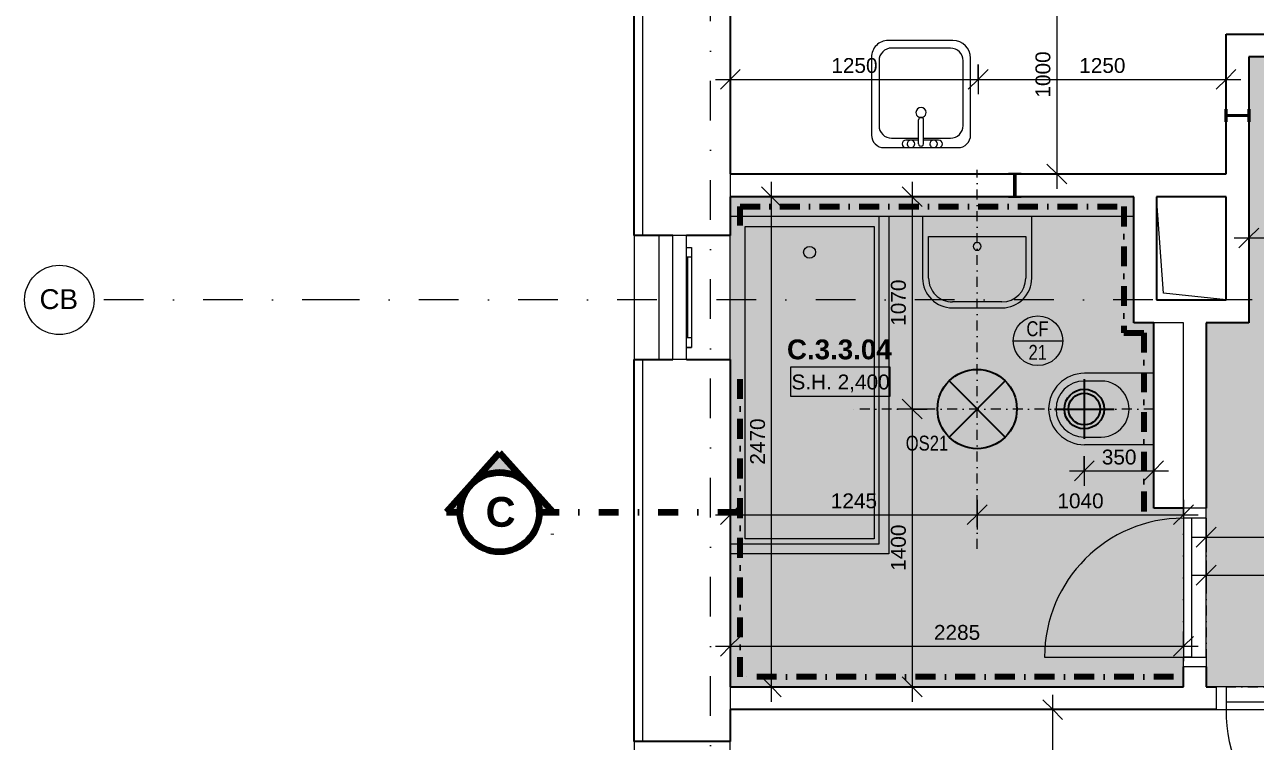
# Model space of a CAD drawing. Header units: millimetres. Extents: x -48393 to -1543, y -7799 to 13735.
# Drawn here: x -48393 to -42187, y -2827 to 786 of the extents above; entities that cross this region are included whole.
import ezdxf

# ---------------------------------------------------------------- set-up
doc = ezdxf.new("R2010")
doc.units = ezdxf.units.MM
for name, pattern in [('ABMV_DashDot_2_2mm-S0_6mm', [110, 50, -30, 0, -30]), ('HA_DashDot_10mm-S3mm', [500, 200, -150, 0, -150]), ('HA_DashDot_2_2mm-S0_6mm', [110, 50, -30, 0, -30]), ('HA_DashDot_4mm-S1mm', [200, 100, -50, 0, -50]), ('HA_DashDot_6mm-S2mm', [300, 100, -100, 0, -100])]:
    doc.linetypes.add(name, pattern=pattern)
for name, color, linetype, lineweight in [('-UNDERLAY_I-WALL-____-OTLN', 9, 'Continuous', 9), ('-UNDERLAY_P-SANR-FIXT-OTLN', 9, 'Continuous', 9), ('A-____-____-DIMS', 9, 'Continuous', 5), ('A-____-____-DIMS-50', 9, 'Continuous', 5), ('A-AREA-____-IDEN', 9, 'Continuous', 9), ('A-CLNG-____-IDEN', 9, 'Continuous', 9), ('A-CLNG-____-PATT', 9, 'Continuous', 9), ('A-DETL-____-OTLN', 9, 'Continuous', 25), ('A-DETL-GENF-OTLN', 9, 'Continuous', 9), ('A-DOOR-____-MCUT', 9, 'HA_DashDot_2_2mm-S0_6mm', 9), ('A-DOOR-____-OTLN', 9, 'Continuous', 9), ('A-DOOR-FRAM-OTLN', 9, 'Continuous', 9), ('A-FLOR-____-OTLN', 9, 'Continuous', 9), ('A-GENM-____-OTLN', 9, 'Continuous', 9), ('A-GLAZ-____-MCUT', 9, 'Continuous', 5), ('A-GLAZ-____-OTLN', 9, 'Continuous', 5), ('A-WALL-____-MCUT', 9, 'Continuous', 9), ('A-WALL-____-OTLN', 9, 'Continuous', 9), ('E-LITE-EQPM-IDEN', 9, 'Continuous', 9), ('E-LITE-EQPM-OTLN', 9, 'Continuous', 9), ('G-____-____-DIMS', 9, 'Continuous', 5), ('G-____-____-SYMB', 9, 'Continuous', 5), ('I-WALL-____-MCUT', 9, 'Continuous', 25), ('I-WALL-____-OTLN', 9, 'Continuous', 9), ('M-HVAC-CDFF-OTLN', 9, 'Continuous', 9), ('S-COLS-____-MCUT', 9, 'Continuous', 25), ('S-COLS-____-OTLN', 9, 'Continuous', 9), ('S-GRID-____-IDEN', 9, 'Continuous', 9), ('S-GRID-____-OTLN', 9, 'Continuous', 5)]:
    doc.layers.add(name, color=color, linetype=linetype, lineweight=lineweight)
doc.styles.add('Arial', font='arial.ttf', dxfattribs={"height": 100})
doc.styles.add('Arial_1', font='arial.ttf', dxfattribs={"height": 75})
doc.styles.add('Arial_2', font='arial.ttf', dxfattribs={"width": 0.8, "height": 75})
doc.styles.add('Arial_3', font='arial.ttf', dxfattribs={"height": 50})
doc.styles.add('Arial_B', font='arialbd.ttf', dxfattribs={"height": 100})
doc.styles.add('Arial_B_1', font='arialbd.ttf', dxfattribs={"height": 150})
doc.dimstyles.new('Inner_Dimensions', dxfattribs={"dimscale": 304.8, "dimtxt": 76.519455, "dimasz": 0.328084, "dimexe": 0.246063, "dimexo": 0.0625, "dimgap": 0.032808, "dimtad": 1, "dimdec": 0, "dimzin": 0, "dimdsep": 46, "dimtxsty": 'Arial_1', "dimblk1": 'OBLIQUE', "dimblk2": 'OBLIQUE', "dimsah": 1, "dimcen": 0.09, "dimdle": 0.246063, "dimazin": 0, "dimtfac": 1, "dimtdec": 4, "dimtix": 1, "dimtmove": 0, "dimatfit": 3, "dimfxl": 0.246063, "dimfxlon": 1, "dimtvp": 1, "dimtolj": 1, "dimtzin": 0, "dimlwd": 9, "dimlwe": 9, "dimarcsym": 2})

# ---------------------------------------------------------------- blocks, each defined once
blk = doc.blocks.new('ABMV_Bathtub_Generic - 800x1700-V1-DPS_3NP-C')
at = {"layer": '-UNDERLAY_P-SANR-FIXT-OTLN'}
for p, q in [((75, 50), (75, 1625)), ((75, 1625), (725, 1625)), ((75, 1625), (725, 1625)), ((75, 50), (75, 1625)), ((725, 1625), (725, 50)), ((725, 1625), (725, 50)), ((800, 1650), (800, 0)), ((800, 1650), (800, 0)), ((725, 50), (75, 50)), ((725, 50), (75, 50))]:
    blk.add_line(p, q, dxfattribs=at)
blk.add_circle((400, 180), 30, dxfattribs=at)
blk = doc.blocks.new('Skříňka se dřezem_ pravoúhlá - 500 x 440mm-1427235-DPS_3NP-C')
at = {"layer": '-UNDERLAY_P-SANR-FIXT-OTLN'}
for p, q in [((202.2, 180.1), (-170.8, 180.1)), ((202.2, 180.1), (-170.8, 180.1)), ((3, 132.5), (-132.7, 132.5)), ((91.9, 180.1), (-73.2, 180.1)), ((-73.2, 142), (3, 142)), ((3, 160.7), (3, 40.4)), ((28.4, 160.7), (28.4, 40.4)), ((28.4, 142), (91.9, 142)), ((164.1, 132.5), (28.4, 132.5)), ((-234.3, 116.6), (-234.3, -271)), ((-234.3, 116.6), (-234.3, -271)), ((-196.2, 69), (-196.2, -258.3)), ((227.6, -258.3), (227.6, 69)), ((265.7, -275.5), (265.7, 116.6)), ((265.7, -275.5), (265.7, 116.6)), ((-145.4, -359.9), (181.3, -359.9)), ((-145.4, -359.9), (181.3, -359.9)), ((-132.7, -321.8), (164.1, -321.8))]:
    blk.add_line(p, q, dxfattribs=at)
for centre, radius, start, end in [((-170.8, 116.6), 63.5, 90, 180), ((-170.8, 116.6), 63.5, 90, 180), ((-132.7, 69), 63.5, 90, 180), ((-73.2, 161.1), 19, 90, 270), ((-47.8, 161.1), 19, 360, 180), ((-47.8, 161.1), 19, 180, 0), ((15.7, 160.7), 12.7, 360, 180), ((66.5, 161.1), 19, 360, 180), ((66.5, 161.1), 19, 180, 360), ((91.9, 161.1), 19, 270, 90), ((164.1, 69), 63.5, 0, 90), ((202.2, 116.6), 63.5, 0, 90), ((202.2, 116.6), 63.5, 360, 90), ((15.7, 3.2), 25.4, 360, 180), ((15.7, 3.2), 25.4, 180, 0), ((15.7, 40.4), 12.7, 180, 0), ((-145.4, -271), 88.9, 180, 270), ((-145.4, -271), 88.9, 180, 270), ((-132.7, -258.3), 63.5, 180, 270), ((164.1, -258.3), 63.5, 270, 0), ((181.3, -275.5), 84.4, 270, 0), ((181.3, -275.5), 84.4, 270, 0)]:
    blk.add_arc(centre, radius, start, end, dxfattribs=at)
blk = doc.blocks.new('ABMV_WashBasin_Generic - 550x460-1465709-DPS_3NP-C')
at = {"layer": '-UNDERLAY_P-SANR-FIXT-OTLN'}
for p, q in [((250, 510), (0, 510)), ((0, 480), (250, 480)), ((-150, 360), (-150, 50)), ((-120, 150), (-120, 360)), ((370, 360), (370, 150)), ((400, 50), (400, 360)), ((370, 150), (-120, 150))]:
    blk.add_line(p, q, dxfattribs=at)
for centre, radius, start, end in [((0, 360), 150, 90, 180), ((250, 360), 150, 360, 90), ((0, 360), 120, 90, 180), ((250, 360), 120, 360, 90), ((125, 200), 20, 90, 270), ((125, 200), 20, 270, 90)]:
    blk.add_arc(centre, radius, start, end, dxfattribs=at)
blk = doc.blocks.new('ABMV_Toilet_WallHung - Default-1928451-DPS_3NP-C')
at = {"layer": '-UNDERLAY_P-SANR-FIXT-OTLN'}
for p, q in [((-55, 75), (-55, 424.6)), ((-16.3, 426.2), (-16.3, 340.3)), ((266.3, 340.3), (266.3, 426.2)), ((305, 75), (305, 424.6))]:
    blk.add_line(p, q, dxfattribs=at)
for centre, radius, start, end in [((125, 424.6), 180, 0, 180), ((125, 426.2), 141.3, 360, 180), ((125, 340.3), 141.3, 180, 360)]:
    blk.add_arc(centre, radius, start, end, dxfattribs=at)
blk = doc.blocks.new('HA_DR_Single_Swing_Solid - In_BJ_700x2100-2040353-DPS_3NP-C')
at = {"layer": 'A-DOOR-____-MCUT'}
for p, q in [((-350, 57.5), (350, 57.5)), ((-350, -57.5), (350, -57.5))]:
    blk.add_line(p, q, dxfattribs=at)
at = {"layer": 'A-DOOR-____-OTLN'}
for p, q in [((-350, -17.5), (-350, -57.5)), ((-350, -17.5), (350, -17.5)), ((-350, -57.5), (350, -57.5)), ((350, -17.5), (350, -57.5))]:
    blk.add_line(p, q, dxfattribs=at)
at = {"layer": 'A-DOOR-____-OTLN', "lineweight": 5}
blk.add_line((350, -757.5), (350, -57.5), dxfattribs=at)
blk.add_arc((350, -57.5), 700, 180, 270, dxfattribs=at)
at = {"layer": 'A-DOOR-FRAM-OTLN'}
for p, q in [((-350, 57.5), (-400, 57.5)), ((-400, 57.5), (-400, -57.5)), ((350, 57.5), (-350, 57.5)), ((-350, 57.5), (-350, -57.5)), ((350, -57.5), (350, 57.5)), ((350, 57.5), (400, 57.5)), ((400, 57.5), (400, -57.5)), ((-400, -57.5), (-350, -57.5)), ((400, -57.5), (350, -57.5))]:
    blk.add_line(p, q, dxfattribs=at)
blk = doc.blocks.new('HA_WD_SinglePanel - 625x1000-1662819-DPS_3NP-C')
at = {"layer": 'A-GLAZ-____-MCUT'}
for p, q in [((-252.5, -25), (-252.5, 0)), ((-202.5, 0), (-202.5, -25)), ((202.5, -25), (202.5, 0)), ((252.5, 0), (252.5, -25)), ((-202.5, -25), (-252.5, -25)), ((202.5, -5), (-202.5, -5)), ((252.5, -25), (202.5, -25))]:
    blk.add_line(p, q, dxfattribs=at)
at = {"layer": 'A-GLAZ-____-OTLN'}
for p, q in [((-312.5, 0), (-312.5, 70)), ((-312.5, 70), (312.5, 70)), ((312.5, 0), (312.5, 70)), ((-312.5, 0), (312.5, 0)), ((-252.5, 0), (-252.5, -25)), ((252.5, 0), (252.5, -25)), ((252.5, -25), (-252.5, -25)), ((202.5, -25), (-202.5, -25))]:
    blk.add_line(p, q, dxfattribs=at)
blk = doc.blocks.new('HA_GM_Shaft_Rectangle - Default-2055991-DPS_3NP-C')
at = {"layer": 'A-DETL-GENF-OTLN'}
for p, q in [((35, -35), (520.3, 0)), ((0, -350), (35, -35))]:
    blk.add_line(p, q, dxfattribs=at)
at = {"layer": 'A-GENM-____-OTLN'}
for p, q in [((0, -350), (0, 0)), ((0, 0), (520.3, 0)), ((520.3, 0), (520.3, -350)), ((520.3, -350), (0, -350))]:
    blk.add_line(p, q, dxfattribs=at)
blk = doc.blocks.new('HA_LF_GenericSymbol - OS21_koupelna-1935287-DPS_3NP-C')
at = {"layer": 'E-LITE-EQPM-OTLN', "color": 11, "lineweight": 25}
for p, q in [((141.4, 141.4), (-141.4, -141.4)), ((-141.4, 141.4), (141.4, -141.4))]:
    blk.add_line(p, q, dxfattribs=at)
blk.add_circle((0, 0), 200, dxfattribs=at)
blk = doc.blocks.new('HA_DR_Single_Swing_Solid - In_BJ_800x2100-2040331-DPS_3NP-C')
at = {"layer": 'A-DOOR-____-MCUT'}
for p, q in [((-400, 57.5), (400, 57.5)), ((-400, -57.5), (400, -57.5))]:
    blk.add_line(p, q, dxfattribs=at)
at = {"layer": 'A-DOOR-____-OTLN'}
for p, q in [((-400, -17.5), (-400, -57.5)), ((-400, -17.5), (400, -17.5)), ((-400, -57.5), (400, -57.5)), ((400, -17.5), (400, -57.5))]:
    blk.add_line(p, q, dxfattribs=at)
at = {"layer": 'A-DOOR-____-OTLN', "lineweight": 5}
blk.add_line((400, -857.5), (400, -57.5), dxfattribs=at)
blk.add_arc((400, -57.5), 800, 180, 270, dxfattribs=at)
at = {"layer": 'A-DOOR-FRAM-OTLN'}
for p, q in [((-400, 57.5), (-450, 57.5)), ((-450, 57.5), (-450, -57.5)), ((400, 57.5), (-400, 57.5)), ((-400, 57.5), (-400, -57.5)), ((400, -57.5), (400, 57.5)), ((400, 57.5), (450, 57.5)), ((450, 57.5), (450, -57.5)), ((-450, -57.5), (-400, -57.5)), ((450, -57.5), (400, -57.5))]:
    blk.add_line(p, q, dxfattribs=at)
blk = doc.blocks.new('HA_GM_Tiling_LineBased - Generic Tiles-1687428-DPS_3NP-C')
at = {"layer": 'A-GENM-____-OTLN', "linetype": 'HA_DashDot_4mm-S1mm', "lineweight": 80}
blk.add_line((50, -50), (2235, -50), dxfattribs=at)
blk = doc.blocks.new('HA_GM_Tiling_LineBased - Generic Tiles-1687525-DPS_3NP-C')
at = {"layer": 'A-GENM-____-OTLN', "linetype": 'HA_DashDot_4mm-S1mm', "lineweight": 80}
blk.add_line((50, -50), (1600, -50), dxfattribs=at)
blk = doc.blocks.new('HA_GM_Tiling_LineBased - Generic Tiles-1687633-DPS_3NP-C')
at = {"layer": 'A-GENM-____-OTLN', "linetype": 'HA_DashDot_4mm-S1mm', "lineweight": 80}
blk.add_line((50, -50), (145, -50), dxfattribs=at)
blk = doc.blocks.new('HA_GM_Tiling_LineBased - Generic Tiles-1682385-DPS_3NP-C')
at = {"layer": 'A-GENM-____-OTLN', "linetype": 'HA_DashDot_4mm-S1mm', "lineweight": 80}
blk.add_line((50, -50), (1985, -50), dxfattribs=at)
blk = doc.blocks.new('HA_GM_Tiling_LineBased - Generic Tiles-1688067-DPS_3NP-C')
at = {"layer": 'A-GENM-____-OTLN', "linetype": 'HA_DashDot_4mm-S1mm', "lineweight": 80}
blk.add_line((50, -50), (685.3, -50), dxfattribs=at)
blk = doc.blocks.new('HA_GM_Tiling_LineBased - Generic Tiles-1981518-DPS_3NP-C')
at = {"layer": 'A-GENM-____-OTLN', "linetype": 'HA_DashDot_4mm-S1mm', "lineweight": 80}
blk.add_line((-50, -50), (50, -50), dxfattribs=at)
blk = doc.blocks.new('HA_GM_Tiling_LineBased - Generic Tiles-1983348-DPS_3NP-C')
at = {"layer": 'A-GENM-____-OTLN', "linetype": 'HA_DashDot_4mm-S1mm', "lineweight": 80}
blk.add_line((50, -50), (984.7, -50), dxfattribs=at)
blk = doc.blocks.new('HA_VZT_GenericSymbol - Default-1930925-DPS_3NP-C')
at = {"layer": 'M-HVAC-CDFF-OTLN', "color": 92, "lineweight": 25}
for p, q in [((0, 150), (0, -150)), ((-150, 0), (150, 0))]:
    blk.add_line(p, q, dxfattribs=at)
for radius in [100, 80]:
    blk.add_circle((0, 0), radius, dxfattribs=at)
blk = doc.blocks.new('HA_sCO_I_Parallel - IPE 120-1978731-DPS_3NP-C')
at = {"layer": 'S-COLS-____-MCUT'}
for p, q in [((-32, 55.6), (-32, 60)), ((-32, 60), (32, 60)), ((-3.15, 55.6), (-32, 55.6)), ((-3.15, -55.6), (-3.15, 55.6)), ((32, 55.6), (3.15, 55.6)), ((3.15, 55.6), (3.15, -55.6)), ((32, 60), (32, 55.6)), ((-32, -60), (-32, -55.6)), ((-32, -55.6), (-3.15, -55.6)), ((32, -60), (-32, -60)), ((3.15, -55.6), (32, -55.6)), ((32, -55.6), (32, -60))]:
    blk.add_line(p, q, dxfattribs=at)
blk = doc.blocks.new('HA_sCO_I_Parallel - IPE 120-1979555-DPS_3NP-C')
at = {"layer": 'S-COLS-____-MCUT'}
for p, q in [((-32, 55.6), (-32, 60)), ((-32, 60), (32, 60)), ((-3.15, 55.6), (-32, 55.6)), ((-3.15, -55.6), (-3.15, 55.6)), ((32, 55.6), (3.15, 55.6)), ((3.15, 55.6), (3.15, -55.6)), ((32, 60), (32, 55.6)), ((-32, -60), (-32, -55.6)), ((-32, -55.6), (-3.15, -55.6)), ((32, -60), (-32, -60)), ((3.15, -55.6), (32, -55.6)), ((32, -55.6), (32, -60))]:
    blk.add_line(p, q, dxfattribs=at)
blk = doc.blocks.new('VĚNEC C4 - VĚNEC C4-2082188-DPS_3NP-C')
at = {"layer": 'A-FLOR-____-OTLN'}
for p, q in [((-45194.9, -276.8), (-45194.9, -901.8)), ((-44834.9, -901.8), (-44834.9, -276.8)), ((-44834.9, -3500.9), (-44834.9, -2826.8))]:
    blk.add_line(p, q, dxfattribs=at)
blk = doc.blocks.new('Grid - Radius 3_5mm-353793-DPS_3NP-C')
at = {"layer": 'S-GRID-____-IDEN'}
blk.add_circle((0, 0), 3.5, dxfattribs=at)
blk = doc.blocks.new('DIMBLOCK1-DPS_3NP-C')
at = {"layer": 'A-____-____-DIMS-50', "lineweight": 9, "transparency": 16777216}
for p, q in [((-44834.9, -1609.2), (-44834.9, -1759.2)), ((-44834.9, -1684.2), (-44834.9, -1609.2)), ((-43589.9, -1609.2), (-43589.9, -1759.2)), ((-43589.9, -1684.2), (-43589.9, -1609.2)), ((-44834.9, -1684.2), (-44784.9, -1634.2)), ((-43589.9, -1684.2), (-43539.9, -1634.2)), ((-44909.9, -1684.2), (-43589.9, -1684.2)), ((-44834.9, -1684.2), (-44884.9, -1734.2)), ((-43589.9, -1684.2), (-43639.9, -1734.2))]:
    blk.add_line(p, q, dxfattribs=at)
at = {"layer": 'A-____-____-DIMS-50', "color": 0, "lineweight": 9, "transparency": 16777216, "insert": (-44327.8, -1576.9), "char_height": 75, "width": 276.883, "attachment_point": 1, "line_spacing_factor": 0.941778, "style": 'Arial_1'}
blk.add_mtext('1245', dxfattribs=at)
blk = doc.blocks.new('_Oblique')
at = {"color": 0, "linetype": 'ByBlock', "lineweight": -2}
blk.add_line((-0.5, -0.5), (0.5, 0.5), dxfattribs=at)
blk = doc.blocks.new('DIMBLOCK2-DPS_3NP-C')
at = {"layer": 'A-____-____-DIMS-50', "lineweight": 9, "transparency": 16777216}
for p, q in [((-43589.9, -1609.2), (-43589.9, -1759.2)), ((-43589.9, -1684.2), (-43589.9, -1609.2)), ((-42549.9, -1609.2), (-42549.9, -1759.2)), ((-42549.9, -1684.2), (-42549.9, -1609.2)), ((-43589.9, -1684.2), (-43539.9, -1634.2)), ((-42549.9, -1684.2), (-42499.9, -1634.2)), ((-43589.9, -1684.2), (-43639.9, -1734.2)), ((-43589.9, -1684.2), (-42474.9, -1684.2)), ((-42549.9, -1684.2), (-42599.9, -1734.2))]:
    blk.add_line(p, q, dxfattribs=at)
at = {"layer": 'A-____-____-DIMS-50', "color": 0, "lineweight": 9, "transparency": 16777216, "insert": (-43185.3, -1576.9), "char_height": 75, "width": 276.883, "attachment_point": 1, "line_spacing_factor": 0.941778, "style": 'Arial_1'}
blk.add_mtext('1040', dxfattribs=at)
blk = doc.blocks.new('DIMBLOCK3-DPS_3NP-C')
at = {"layer": 'A-____-____-DIMS-50', "lineweight": 9, "transparency": 16777216}
for p, q in [((-43917.5, -81.8), (-43967.5, -31.8)), ((-43917.5, -6.8), (-43917.5, -1151.8)), ((-43842.5, -81.8), (-43992.5, -81.8)), ((-43917.5, -81.8), (-43867.5, -131.8)), ((-43917.5, -81.8), (-43842.5, -81.8)), ((-43917.5, -1151.8), (-43967.5, -1101.8)), ((-43842.5, -1151.8), (-43992.5, -1151.8)), ((-43917.5, -1151.8), (-43867.5, -1201.8)), ((-43917.5, -1151.8), (-43842.5, -1151.8))]:
    blk.add_line(p, q, dxfattribs=at)
at = {"layer": 'A-____-____-DIMS-50', "color": 0, "lineweight": 9, "transparency": 16777216, "insert": (-44024.9, -732.2), "char_height": 75, "width": 276.883, "attachment_point": 1, "rotation": 90, "line_spacing_factor": 0.941778, "style": 'Arial_1'}
blk.add_mtext('1070', dxfattribs=at)
blk = doc.blocks.new('DIMBLOCK4-DPS_3NP-C')
at = {"layer": 'A-____-____-DIMS-50', "lineweight": 9, "transparency": 16777216}
for p, q in [((-43917.5, -1151.8), (-43967.5, -1101.8)), ((-43842.5, -1151.8), (-43992.5, -1151.8)), ((-43917.5, -1151.8), (-43917.5, -2626.8)), ((-43917.5, -1151.8), (-43867.5, -1201.8)), ((-43917.5, -1151.8), (-43842.5, -1151.8)), ((-43917.5, -2551.8), (-43967.5, -2501.8)), ((-43842.5, -2551.8), (-43992.5, -2551.8)), ((-43917.5, -2551.8), (-43867.5, -2601.8)), ((-43917.5, -2551.8), (-43842.5, -2551.8))]:
    blk.add_line(p, q, dxfattribs=at)
at = {"layer": 'A-____-____-DIMS-50', "color": 0, "lineweight": 9, "transparency": 16777216, "insert": (-44024.9, -1967.2), "char_height": 75, "width": 276.883, "attachment_point": 1, "rotation": 90, "line_spacing_factor": 0.941778, "style": 'Arial_1'}
blk.add_mtext('1400', dxfattribs=at)
blk = doc.blocks.new('DIMBLOCK5-DPS_3NP-C')
at = {"layer": 'A-____-____-DIMS-50', "lineweight": 9, "transparency": 16777216}
for p, q in [((-42434.9, -1722.4), (-42434.9, -1872.4)), ((-42434.9, -1797.4), (-42434.9, -1722.4)), ((-41469.9, -1722.4), (-41469.9, -1872.4)), ((-41469.9, -1797.4), (-41469.9, -1722.4)), ((-42509.9, -1797.4), (-41469.9, -1797.4)), ((-42434.9, -1797.4), (-42484.9, -1847.4)), ((-42434.9, -1797.4), (-42384.9, -1747.4)), ((-41469.9, -1797.4), (-41519.9, -1847.4)), ((-41469.9, -1797.4), (-41419.9, -1747.4))]:
    blk.add_line(p, q, dxfattribs=at)
at = {"layer": 'A-____-____-DIMS-50', "color": 0, "lineweight": 9, "transparency": 16777216, "insert": (-42038.9, -1690), "char_height": 75, "width": 207.662, "attachment_point": 1, "line_spacing_factor": 0.941778, "style": 'Arial_1'}
blk.add_mtext('965', dxfattribs=at)
blk = doc.blocks.new('DIMBLOCK49-DPS_3NP-C')
at = {"layer": 'A-____-____-DIMS-50', "lineweight": 9, "transparency": 16777216}
for p, q in [((-44834.9, 584.8), (-44834.9, 434.8)), ((-44834.9, 509.8), (-44834.9, 584.8)), ((-44834.9, 509.8), (-44784.9, 559.8)), ((-43584.9, 584.8), (-43584.9, 434.8)), ((-43584.9, 509.8), (-43584.9, 584.8)), ((-43584.9, 509.8), (-43534.9, 559.8)), ((-44909.9, 509.8), (-43584.9, 509.8)), ((-44834.9, 509.8), (-44884.9, 459.8)), ((-43584.9, 509.8), (-43634.9, 459.8))]:
    blk.add_line(p, q, dxfattribs=at)
at = {"layer": 'A-____-____-DIMS-50', "color": 0, "lineweight": 9, "transparency": 16777216, "insert": (-44325.3, 617.1), "char_height": 75, "width": 276.883, "attachment_point": 1, "line_spacing_factor": 0.941778, "style": 'Arial_1'}
blk.add_mtext('1250', dxfattribs=at)
blk = doc.blocks.new('DIMBLOCK50-DPS_3NP-C')
at = {"layer": 'A-____-____-DIMS-50', "lineweight": 9, "transparency": 16777216}
for p, q in [((-43584.9, 584.8), (-43584.9, 434.8)), ((-43584.9, 509.8), (-43584.9, 584.8)), ((-43584.9, 509.8), (-43534.9, 559.8)), ((-42334.9, 584.8), (-42334.9, 434.8)), ((-42334.9, 509.8), (-42334.9, 584.8)), ((-42334.9, 509.8), (-42284.9, 559.8)), ((-43584.9, 509.8), (-43634.9, 459.8)), ((-43584.9, 509.8), (-42259.9, 509.8)), ((-42334.9, 509.8), (-42384.9, 459.8))]:
    blk.add_line(p, q, dxfattribs=at)
at = {"layer": 'A-____-____-DIMS-50', "color": 0, "lineweight": 9, "transparency": 16777216, "insert": (-43075.3, 617.1), "char_height": 75, "width": 276.883, "attachment_point": 1, "line_spacing_factor": 0.941778, "style": 'Arial_1'}
blk.add_mtext('1250', dxfattribs=at)
blk = doc.blocks.new('DIMBLOCK54-DPS_3NP-C')
at = {"layer": 'A-____-____-DIMS-50', "lineweight": 9, "transparency": 16777216}
for p, q in [((-43188.6, 1033.2), (-43238.6, 1083.2)), ((-43263.6, 1033.2), (-43113.6, 1033.2)), ((-43188.6, 1033.2), (-43263.6, 1033.2)), ((-43188.6, 1033.2), (-43188.6, -41.8)), ((-43188.6, 1033.2), (-43138.6, 983.2)), ((-43188.6, 33.2), (-43238.6, 83.2)), ((-43113.6, 33.2), (-43263.6, 33.2)), ((-43188.6, 33.2), (-43138.6, -16.8)), ((-43188.6, 33.2), (-43113.6, 33.2))]:
    blk.add_line(p, q, dxfattribs=at)
at = {"layer": 'A-____-____-DIMS-50', "color": 0, "lineweight": 9, "transparency": 16777216, "insert": (-43296, 417.8), "char_height": 75, "width": 276.883, "attachment_point": 1, "rotation": 90, "line_spacing_factor": 0.941778, "style": 'Arial_1'}
blk.add_mtext('1000', dxfattribs=at)
blk = doc.blocks.new('Section - With Sheet Number-366786-DPS_3NP-C')
at = {"layer": 'G-____-____-SYMB'}
h = blk.add_hatch(color=256, dxfattribs=at)
edge = h.paths.add_edge_path()
edge.add_line((1.37, 0), (0, 0))
edge.add_arc((-4, 0), 4, 0, 180)
edge.add_line((-8, 0), (-9.37, 0))
edge.add_line((-9.37, 0), (-4, 6))
edge.add_line((-4, 6), (1.37, 0))
at = {"layer": 'G-____-____-SYMB', "lineweight": 100}
for p, q in [((-4, 6), (-9.37, 0)), ((1.37, 0), (-4, 6)), ((-9.37, 0), (-8, 0)), ((0, 0), (1.37, 0))]:
    blk.add_line(p, q, dxfattribs=at)
blk.add_circle((-4, 0), 4, dxfattribs=at)
blk.add_arc((-4, 0), 4, 0, 180, dxfattribs=at)
blk = doc.blocks.new('Spot Elevations - Generic-448778-DPS_3NP-C')
at = {"layer": 'G-____-____-DIMS', "lineweight": 9}
for p, q in [((-5, 0), (-5, 3)), ((-5, 3), (5, 3)), ((5, 3), (5, 0)), ((5, 0), (-5, 0))]:
    blk.add_line(p, q, dxfattribs=at)
blk = doc.blocks.new('HA_Tag_Ceiling - Group _ Type Mark-1700485-DPS_3NP-C')
at = {"layer": 'A-CLNG-____-IDEN'}
blk.add_line((-2.5, 0), (2.5, 0), dxfattribs=at)
blk.add_circle((0, 0), 2.5, dxfattribs=at)
blk = doc.blocks.new('DIMBLOCK89-DPS_3NP-C')
at = {"layer": 'A-____-____-DIMS-50', "lineweight": 9, "transparency": 16777216}
for p, q in [((-42219.9, -214.7), (-42219.9, -364.7)), ((-42219.9, -289.7), (-42219.9, -214.7)), ((-42219.9, -289.7), (-42169.9, -239.7)), ((-40919.9, -214.7), (-40919.9, -364.7)), ((-40919.9, -289.7), (-40919.9, -214.7)), ((-40919.9, -289.7), (-40869.9, -239.7)), ((-42294.9, -289.7), (-40919.9, -289.7)), ((-42219.9, -289.7), (-42269.9, -339.7)), ((-40919.9, -289.7), (-40969.9, -339.7))]:
    blk.add_line(p, q, dxfattribs=at)
at = {"layer": 'A-____-____-DIMS-50', "color": 0, "lineweight": 9, "transparency": 16777216, "insert": (-41685.3, -182.3), "char_height": 75, "width": 276.883, "attachment_point": 1, "line_spacing_factor": 0.941778, "style": 'Arial_1'}
blk.add_mtext('1300', dxfattribs=at)
blk = doc.blocks.new('DIMBLOCK98-DPS_3NP-C')
at = {"layer": 'A-____-____-DIMS-50', "lineweight": 9, "transparency": 16777216}
for p, q in [((-43049.9, -1388.6), (-43049.9, -1538.6)), ((-43049.9, -1463.6), (-43049.9, -1388.6)), ((-43049.9, -1463.6), (-42999.9, -1413.6)), ((-42699.9, -1388.6), (-42699.9, -1538.6)), ((-42699.9, -1463.6), (-42699.9, -1388.6)), ((-42699.9, -1463.6), (-42649.9, -1413.6)), ((-43124.9, -1463.6), (-42624.9, -1463.6)), ((-43049.9, -1463.6), (-43099.9, -1513.6)), ((-42699.9, -1463.6), (-42749.9, -1513.6))]:
    blk.add_line(p, q, dxfattribs=at)
at = {"layer": 'A-____-____-DIMS-50', "color": 0, "lineweight": 9, "transparency": 16777216, "insert": (-42961.4, -1356.2), "char_height": 75, "width": 207.662, "attachment_point": 1, "line_spacing_factor": 0.941778, "style": 'Arial_1'}
blk.add_mtext('350', dxfattribs=at)
blk = doc.blocks.new('DIMBLOCK107-DPS_3NP-C')
at = {"layer": 'A-____-____-DIMS-50', "lineweight": 9, "transparency": 16777216}
for p, q in [((-43209.2, -3641.8), (-43209.2, -2591.8)), ((-43284.2, -2666.8), (-43134.2, -2666.8)), ((-43209.2, -2666.8), (-43284.2, -2666.8)), ((-43209.2, -2666.8), (-43259.2, -2616.8)), ((-43209.2, -2666.8), (-43159.2, -2716.8)), ((-43209.2, -3566.8), (-43259.2, -3516.8)), ((-43134.2, -3566.8), (-43284.2, -3566.8)), ((-43209.2, -3566.8), (-43159.2, -3616.8)), ((-43209.2, -3566.8), (-43134.2, -3566.8))]:
    blk.add_line(p, q, dxfattribs=at)
at = {"layer": 'A-____-____-DIMS-50', "color": 0, "lineweight": 9, "transparency": 16777216, "insert": (-43316.6, -3203.3), "char_height": 75, "width": 207.662, "attachment_point": 1, "rotation": 90, "line_spacing_factor": 0.941778, "style": 'Arial_1'}
blk.add_mtext('900', dxfattribs=at)
blk = doc.blocks.new('DIMBLOCK123-DPS_3NP-C')
at = {"layer": 'A-____-____-DIMS-50', "lineweight": 9, "transparency": 16777216}
for p, q in [((-42434.9, -1914.4), (-42434.9, -2064.4)), ((-42434.9, -1989.4), (-42434.9, -1914.4)), ((-40474.9, -1914.4), (-40474.9, -2064.4)), ((-40474.9, -1989.4), (-40474.9, -1914.4)), ((-42434.9, -1989.4), (-42384.9, -1939.4)), ((-40474.9, -1989.4), (-40424.9, -1939.4)), ((-42509.9, -1989.4), (-40399.9, -1989.4)), ((-42434.9, -1989.4), (-42484.9, -2039.4)), ((-40474.9, -1989.4), (-40524.9, -2039.4))]:
    blk.add_line(p, q, dxfattribs=at)
at = {"layer": 'A-____-____-DIMS-50', "color": 0, "lineweight": 9, "transparency": 16777216, "insert": (-41570.3, -1882), "char_height": 75, "width": 276.883, "attachment_point": 1, "line_spacing_factor": 0.941778, "style": 'Arial_1'}
blk.add_mtext('1960', dxfattribs=at)
blk = doc.blocks.new('DIMBLOCK125-DPS_3NP-C')
at = {"layer": 'A-____-____-DIMS-50', "lineweight": 9, "transparency": 16777216}
for p, q in [((-44834.9, -2272.4), (-44834.9, -2422.4)), ((-44834.9, -2347.4), (-44834.9, -2272.4)), ((-42549.9, -2272.4), (-42549.9, -2422.4)), ((-42549.9, -2347.4), (-42549.9, -2272.4)), ((-44909.9, -2347.4), (-42474.9, -2347.4)), ((-44834.9, -2347.4), (-44884.9, -2397.4)), ((-44834.9, -2347.4), (-44784.9, -2297.4)), ((-42549.9, -2347.4), (-42599.9, -2397.4)), ((-42549.9, -2347.4), (-42499.9, -2297.4))]:
    blk.add_line(p, q, dxfattribs=at)
at = {"layer": 'A-____-____-DIMS-50', "color": 0, "lineweight": 9, "transparency": 16777216, "insert": (-43807.8, -2240), "char_height": 75, "width": 276.883, "attachment_point": 1, "line_spacing_factor": 0.941778, "style": 'Arial_1'}
blk.add_mtext('2285', dxfattribs=at)
blk = doc.blocks.new('DIMBLOCK126-DPS_3NP-C')
at = {"layer": 'A-____-____-DIMS-50', "lineweight": 9, "transparency": 16777216}
for p, q in [((-44627.5, -81.8), (-44677.5, -31.8)), ((-44627.5, -2626.8), (-44627.5, -6.8)), ((-44702.5, -81.8), (-44552.5, -81.8)), ((-44627.5, -81.8), (-44702.5, -81.8)), ((-44627.5, -81.8), (-44577.5, -131.8)), ((-44627.5, -2551.8), (-44677.5, -2501.8)), ((-44702.5, -2551.8), (-44552.5, -2551.8)), ((-44627.5, -2551.8), (-44702.5, -2551.8)), ((-44627.5, -2551.8), (-44577.5, -2601.8))]:
    blk.add_line(p, q, dxfattribs=at)
at = {"layer": 'A-____-____-DIMS-50', "color": 0, "lineweight": 9, "transparency": 16777216, "insert": (-44734.9, -1432.2), "char_height": 75, "width": 276.883, "attachment_point": 1, "rotation": 90, "line_spacing_factor": 0.941778, "style": 'Arial_1'}
blk.add_mtext('2470', dxfattribs=at)

msp = doc.modelspace()

# ---------------------------------------------------------------- hatches: boundary and pattern name
at = {"layer": 'A-CLNG-____-PATT', "lineweight": 5}
h = msp.add_hatch(color=256, dxfattribs=at)
h.paths.add_polyline_path([(-40574.9, -2551.8), (-40474.9, -2551.8), (-40474.9, -726.8), (-41009.9, -726.8), (-41009.9, -476.8), (-38834.9, -476.8), (-38834.9, 1623.2), (-40094.9, 1623.2), (-40094.9, 623.2), (-40227.9, 623.2), (-40227.9, 620.7), (-40291.9, 620.7), (-40291.9, 623.2), (-42219.9, 623.2), (-42219.9, 360.2), (-42217.4, 360.2), (-42217.4, 296.2), (-42219.9, 296.2), (-42219.9, -717.1), (-42434.9, -717.1), (-42434.9, -2551.8), (-40699.9, -2551.8)])
h.paths.add_polyline_path([(-40919.9, 38.2), (-40929, 39.4), (-40937.4, 42.9), (-40944.7, 48.5), (-40950.2, 55.7), (-40953.7, 64.1), (-40954.9, 73.2), (-40953.7, 82.3), (-40950.2, 90.7), (-40944.7, 98), (-40937.4, 103.5), (-40929, 107), (-40919.9, 108.2), (-40910.8, 107), (-40902.4, 103.5), (-40895.2, 98), (-40889.6, 90.7), (-40886.1, 82.3), (-40884.9, 73.2), (-40886.1, 64.1), (-40889.6, 55.7), (-40895.2, 48.5), (-40902.4, 42.9), (-40910.8, 39.4)])
msp.add_hatch(color=256, dxfattribs=at).paths.add_polyline_path([(-42549.9, -2551.8), (-42549.9, -1651.8), (-42699.9, -1651.8), (-42699.9, -717.1), (-42799.9, -717.1), (-42799.9, -81.8), (-43367.9, -81.8), (-43367.9, -84.3), (-43431.9, -84.3), (-43431.9, -81.8), (-44834.9, -81.8), (-44834.9, -2551.8), (-43498.8, -2551.8)])

# ---------------------------------------------------------------- linework, layer by layer
at = {"layer": '-UNDERLAY_I-WALL-____-OTLN'}
for p, q in [((-43431.9, -81.8), (-43367.9, -81.8)), ((-42799.9, -181.8), (-44834.9, -181.8)), ((-44084.9, -1831.8), (-44084.9, -181.8)), ((-44034.9, -181.8), (-44034.9, -1881.8)), ((-44834.9, -1831.8), (-44084.9, -1831.8)), ((-44034.9, -1881.8), (-44834.9, -1881.8))]:
    msp.add_line(p, q, dxfattribs=at)
at = {"layer": 'A-DETL-____-OTLN', "linetype": 'ABMV_DashDot_2_2mm-S0_6mm', "lineweight": 5}
for p, q in [((-43589.9, -1856.8), (-43589.9, 53.2)), ((-42699.9, -1151.8), (-44239.9, -1151.8))]:
    msp.add_line(p, q, dxfattribs=at)
at = {"layer": 'A-WALL-____-MCUT', "lineweight": 25}
for p, q in [((-45319.9, -276.8), (-45319.9, 2573.2)), ((-44834.9, 2573.2), (-44834.9, 33.2)), ((-44834.9, -81.8), (-44834.9, -276.8)), ((-45124.9, -276.8), (-45319.9, -276.8)), ((-44834.9, -276.8), (-45054.9, -276.8)), ((-45319.9, -901.8), (-45124.9, -901.8)), ((-45319.9, -2826.8), (-45319.9, -901.8)), ((-45054.9, -901.8), (-44834.9, -901.8)), ((-44834.9, -901.8), (-44834.9, -2551.8)), ((-44834.9, -2666.8), (-44834.9, -2826.8)), ((-44834.9, -2826.8), (-45319.9, -2826.8))]:
    msp.add_line(p, q, dxfattribs=at)
at = {"layer": 'A-WALL-____-MCUT'}
for p, q in [((-44834.9, 33.2), (-44834.9, -81.8)), ((-42549.9, -717.1), (-42699.9, -717.1)), ((-44834.9, -2551.8), (-44834.9, -2666.8))]:
    msp.add_line(p, q, dxfattribs=at)
at = {"layer": 'A-WALL-____-OTLN'}
for p, q in [((-45274.9, -276.8), (-45274.9, 2573.2)), ((-45319.9, -276.8), (-45319.9, -901.8)), ((-44834.9, -901.8), (-44834.9, -276.8)), ((-45274.9, -2826.8), (-45274.9, -901.8)), ((-45319.9, -2826.8), (-45319.9, -3576.8)), ((-44834.9, -3500.9), (-44834.9, -2826.8))]:
    msp.add_line(p, q, dxfattribs=at)
at = {"layer": 'G-____-____-SYMB', "linetype": 'HA_DashDot_6mm-S2mm', "lineweight": 100}
msp.add_line((-45797.8, -1671.8), (-44704, -1671.8), dxfattribs=at)
at = {"layer": 'I-WALL-____-MCUT'}
for p, q in [((-42334.9, 360.2), (-42334.9, 738.2)), ((-42334.9, 738.2), (-41864.9, 738.2)), ((-42219.9, 623.2), (-42219.9, 360.2)), ((-41864.9, 623.2), (-42219.9, 623.2)), ((-42334.9, 33.2), (-42334.9, 296.2)), ((-42219.9, 296.2), (-42219.9, -717.1)), ((-44834.9, 33.2), (-43431.9, 33.2)), ((-43367.9, 33.2), (-42334.9, 33.2)), ((-43431.9, -81.8), (-44834.9, -81.8)), ((-42799.9, -81.8), (-43367.9, -81.8)), ((-42799.9, -717.1), (-42799.9, -81.8)), ((-42334.9, -81.8), (-42684.9, -81.8)), ((-42684.9, -81.8), (-42684.9, -602.1)), ((-42334.9, -602.1), (-42334.9, -81.8)), ((-42684.9, -602.1), (-42334.9, -602.1)), ((-42699.9, -717.1), (-42799.9, -717.1)), ((-42699.9, -1651.8), (-42699.9, -717.1)), ((-42434.9, -717.1), (-42434.9, -1651.8)), ((-42219.9, -717.1), (-42434.9, -717.1)), ((-42549.9, -1651.8), (-42699.9, -1651.8)), ((-42549.9, -2551.8), (-42549.9, -2451.8)), ((-42434.9, -2451.8), (-42434.9, -2551.8)), ((-44834.9, -2551.8), (-42549.9, -2551.8)), ((-42434.9, -2551.8), (-42384.9, -2551.8)), ((-42384.9, -2666.8), (-44834.9, -2666.8))]:
    msp.add_line(p, q, dxfattribs=at)
at = {"layer": 'I-WALL-____-OTLN'}
msp.add_line((-42549.9, -1651.8), (-42549.9, -717.1), dxfattribs=at)
at = {"layer": 'S-GRID-____-OTLN', "linetype": 'HA_DashDot_10mm-S3mm', "lineweight": 9}
for p, q in [((-44934.9, -6198.9), (-44934.9, 12134.7)), ((-46792.8, -601.8), (-48042.8, -601.8)), ((-22199.7, -601.8), (-46792.8, -601.8))]:
    msp.add_line(p, q, dxfattribs=at)

# ---------------------------------------------------------------- block references
at = {"layer": '-UNDERLAY_P-SANR-FIXT-OTLN'}
for name, p, rotation in [('Skříňka se dřezem_ pravoúhlá - 500 x 440mm-1427235-DPS_3NP-C', (-43857.3, 345.7), 180), ('ABMV_Bathtub_Generic - 800x1700-V1-DPS_3NP-C', (-44034.9, -181.8), 180), ('ABMV_WashBasin_Generic - 550x460-1465709-DPS_3NP-C', (-43464.9, -131.8), 180), ('ABMV_Toilet_WallHung - Default-1928451-DPS_3NP-C', (-42624.9, -1276.8), 89.99999999999984)]:
    msp.add_blockref(name, p, dxfattribs=dict(at, rotation=rotation))
at = {"layer": 'A-CLNG-____-IDEN', "xscale": 49.99999999999998, "yscale": 49.99999999999998, "zscale": 49.99999999999998}
msp.add_blockref('HA_Tag_Ceiling - Group _ Type Mark-1700485-DPS_3NP-C', (-43283.3, -807.7), dxfattribs=at)
at = {"layer": 'A-DOOR-____-OTLN', "rotation": 270.0000000000004}
msp.add_blockref('HA_DR_Single_Swing_Solid - In_BJ_700x2100-2040353-DPS_3NP-C', (-42492.4, -2051.8), dxfattribs=at)
at = {"layer": 'A-DOOR-____-OTLN'}
msp.add_blockref('HA_DR_Single_Swing_Solid - In_BJ_800x2100-2040331-DPS_3NP-C', (-41934.9, -2609.3), dxfattribs=at)
at = {"layer": 'A-FLOR-____-OTLN'}
msp.add_blockref('VĚNEC C4 - VĚNEC C4-2082188-DPS_3NP-C', (0, 0), dxfattribs=at)
at = {"layer": 'A-GENM-____-OTLN', "lineweight": 5, "rotation": 89.9999999999996}
msp.add_blockref('HA_GM_Shaft_Rectangle - Default-2055991-DPS_3NP-C', (-42684.9, -602.1), dxfattribs=at)
at = {"layer": 'A-GENM-____-OTLN', "linetype": 'HA_DashDot_4mm-S1mm', "lineweight": 80}
for name, p, rotation in [('HA_GM_Tiling_LineBased - Generic Tiles-1687633-DPS_3NP-C', (-44834.9, -276.8), 90), ('HA_GM_Tiling_LineBased - Generic Tiles-1688067-DPS_3NP-C', (-42799.9, -81.8), 270), ('HA_GM_Tiling_LineBased - Generic Tiles-1983348-DPS_3NP-C', (-42699.9, -717.1), 270), ('HA_GM_Tiling_LineBased - Generic Tiles-1687525-DPS_3NP-C', (-44834.9, -2551.8), 90), ('HA_GM_Tiling_LineBased - Generic Tiles-1687428-DPS_3NP-C', (-42549.9, -2551.8), 180)]:
    msp.add_blockref(name, p, dxfattribs=dict(at, rotation=rotation))
for name, p in [('HA_GM_Tiling_LineBased - Generic Tiles-1682385-DPS_3NP-C', (-44834.9, -81.8)), ('HA_GM_Tiling_LineBased - Generic Tiles-1981518-DPS_3NP-C', (-42799.9, -717.1))]:
    msp.add_blockref(name, p, dxfattribs=at)
at = {"layer": 'A-GLAZ-____-OTLN', "rotation": 89.9999999999999}
msp.add_blockref('HA_WD_SinglePanel - 625x1000-1662819-DPS_3NP-C', (-45054.9, -589.3), dxfattribs=at)
at = {"layer": 'E-LITE-EQPM-OTLN', "color": 11, "lineweight": 25}
msp.add_blockref('HA_LF_GenericSymbol - OS21_koupelna-1935287-DPS_3NP-C', (-43589.9, -1151.8), dxfattribs=at)
at = {"layer": 'G-____-____-DIMS', "lineweight": 9, "xscale": 49.99999999999998, "yscale": 49.99999999999998, "zscale": 49.99999999999998}
msp.add_blockref('Spot Elevations - Generic-448778-DPS_3NP-C', (-44279.5, -1088.7), dxfattribs=at)
at = {"layer": 'G-____-____-SYMB', "lineweight": 100, "xscale": 49.99999999999998, "yscale": 49.99999999999998, "zscale": 49.99999999999998}
msp.add_blockref('Section - With Sheet Number-366786-DPS_3NP-C', (-45797.8, -1671.8), dxfattribs=at)
at = {"layer": 'M-HVAC-CDFF-OTLN', "color": 92, "lineweight": 25}
msp.add_blockref('HA_VZT_GenericSymbol - Default-1930925-DPS_3NP-C', (-43049.9, -1151.8), dxfattribs=at)
at = {"layer": 'S-COLS-____-OTLN', "rotation": 270.0000000000001}
msp.add_blockref('HA_sCO_I_Parallel - IPE 120-1978731-DPS_3NP-C', (-42277.4, 328.2), dxfattribs=at)
at = {"layer": 'S-COLS-____-OTLN'}
msp.add_blockref('HA_sCO_I_Parallel - IPE 120-1979555-DPS_3NP-C', (-43399.9, -24.3), dxfattribs=at)
at = {"layer": 'S-GRID-____-IDEN', "xscale": 49.99999999999998, "yscale": 49.99999999999998, "zscale": 49.99999999999998, "rotation": 90}
msp.add_blockref('Grid - Radius 3_5mm-353793-DPS_3NP-C', (-48217.8, -601.8), dxfattribs=at)

# ---------------------------------------------------------------- texts
at = {"layer": 'A-AREA-____-IDEN', "lineweight": 5, "insert": (-44549, -801.2), "char_height": 100, "width": 653.375, "attachment_point": 1, "style": 'Arial_B'}
msp.add_mtext('C.3.3.04', dxfattribs=at)
at = {"layer": 'A-CLNG-____-IDEN', "lineweight": 5, "char_height": 75, "attachment_point": 1, "style": 'Arial_2'}
for s, insert, width in [('CF', (-43341.7, -709.5), 137.89), ('21', (-43331.2, -828.6), 115.443)]:
    msp.add_mtext(s, dxfattribs=dict(at, insert=insert, width=width))
at = {"layer": 'E-LITE-EQPM-IDEN', "lineweight": 5, "insert": (-43950.3, -1286.1), "char_height": 75, "width": 262.953, "attachment_point": 1, "style": 'Arial_2'}
msp.add_mtext('OS21', dxfattribs=at)
at = {"layer": 'G-____-____-DIMS', "lineweight": 9, "insert": (-44526.3, -977.8), "char_height": 75, "width": 592.246, "attachment_point": 1, "line_spacing_factor": 0.941778, "style": 'Arial_1'}
msp.add_mtext('S.H. 2,400', dxfattribs=at)
at = {"layer": 'G-____-____-SYMB', "attachment_point": 1}
for s, insert, char_height, width, style in [('\\fArial|b1|i0|c0|p34|;C', (-46068.4, -1595.2), 150, 184.388, 'Arial_B_1'), ('-', (-45744.3, -1752.2), 50, 28.059, 'Arial_3')]:
    msp.add_mtext(s, dxfattribs=dict(at, insert=insert, char_height=char_height, width=width, style=style))
at = {"layer": 'S-GRID-____-IDEN', "lineweight": 5, "insert": (-48317.6, -547.9), "char_height": 100, "width": 240.506, "attachment_point": 1, "style": 'Arial'}
msp.add_mtext('CB', dxfattribs=at)

# ---------------------------------------------------------------- dimensions: what is measured, and where the dimension line sits
at = {"layer": 'A-____-____-DIMS', "lineweight": 9}
for base, p1, p2, override, picture, middle in [((-43188.6, 33.2), (-43263.6, 1033.2), (-43113.6, 33.2), {"dimpost": '<>', "dimfxl": 1011.187421}, 'DIMBLOCK54-DPS_3NP-C', (-43236.9, 533.2)), ((-44627.5, -81.8), (-44702.5, -2551.8), (-44702.5, -81.8), {"dimpost": '<>', "dimfxl": 2470}, 'DIMBLOCK126-DPS_3NP-C', (-44675.8, -1316.8)), ((-43917.5, -1151.8), (-43842.5, -81.8), (-43842.5, -1151.8), {"dimpost": '<>', "dimfxl": 1070}, 'DIMBLOCK3-DPS_3NP-C', (-43965.8, -616.8)), ((-43917.5, -2551.8), (-43842.5, -1151.8), (-43842.5, -2551.8), {"dimpost": '<>', "dimfxl": 1400}, 'DIMBLOCK4-DPS_3NP-C', (-43965.8, -1851.8)), ((-43209.2, -2666.8), (-43134.2, -3566.8), (-43284.2, -2666.8), {"dimpost": '<>', "dimfxl": 912.41438}, 'DIMBLOCK107-DPS_3NP-C', (-43257.5, -3116.8))]:
    dim = msp.add_linear_dim(base=base, p1=p1, p2=p2, angle=90, dimstyle='Inner_Dimensions', override=override, dxfattribs=at)
    dim.commit()
    dim.dimension.update_dxf_attribs({"geometry": picture, "text_midpoint": middle})
for base, p1, p2, override, picture, middle in [((-43584.9, 509.8), (-44834.9, 584.8), (-43584.9, 584.8), {"dimpost": '<>', "dimfxl": 1250}, 'DIMBLOCK49-DPS_3NP-C', (-44209.9, 558)), ((-42334.9, 509.8), (-43584.9, 584.8), (-42334.9, 584.8), {"dimpost": '<>', "dimfxl": 1250}, 'DIMBLOCK50-DPS_3NP-C', (-42959.9, 558)), ((-40919.9, -289.7), (-42219.9, -214.7), (-40919.9, -214.7), {"dimpost": '<>', "dimfxl": 1300}, 'DIMBLOCK89-DPS_3NP-C', (-41569.9, -241.3)), ((-42699.9, -1463.6), (-43049.9, -1388.6), (-42699.9, -1388.6), {"dimpost": '<>', "dimfxl": 350}, 'DIMBLOCK98-DPS_3NP-C', (-42874.9, -1415.2)), ((-43589.9, -1684.2), (-44834.9, -1609.2), (-43589.9, -1609.2), {"dimpost": '<>', "dimfxl": 1245}, 'DIMBLOCK1-DPS_3NP-C', (-44212.4, -1635.9)), ((-42549.9, -1684.2), (-43589.9, -1609.2), (-42549.9, -1609.2), {"dimpost": '<>', "dimfxl": 1040}, 'DIMBLOCK2-DPS_3NP-C', (-43069.9, -1635.9)), ((-41469.9, -1797.4), (-42434.9, -1722.4), (-41469.9, -1722.4), {"dimpost": '<>', "dimfxl": 965}, 'DIMBLOCK5-DPS_3NP-C', (-41952.4, -1749.1)), ((-40474.9, -1989.4), (-42434.9, -1914.4), (-40474.9, -1914.4), {"dimpost": '<>', "dimfxl": 1960}, 'DIMBLOCK123-DPS_3NP-C', (-41454.9, -1941.1)), ((-42549.9, -2347.4), (-44834.9, -2272.4), (-42549.9, -2272.4), {"dimpost": '<>', "dimfxl": 2285}, 'DIMBLOCK125-DPS_3NP-C', (-43692.4, -2299.1))]:
    dim = msp.add_linear_dim(base=base, p1=p1, p2=p2, dimstyle='Inner_Dimensions', override=override, dxfattribs=at)
    dim.commit()
    dim.dimension.update_dxf_attribs({"geometry": picture, "text_midpoint": middle})

doc.saveas('drawing.dxf')
